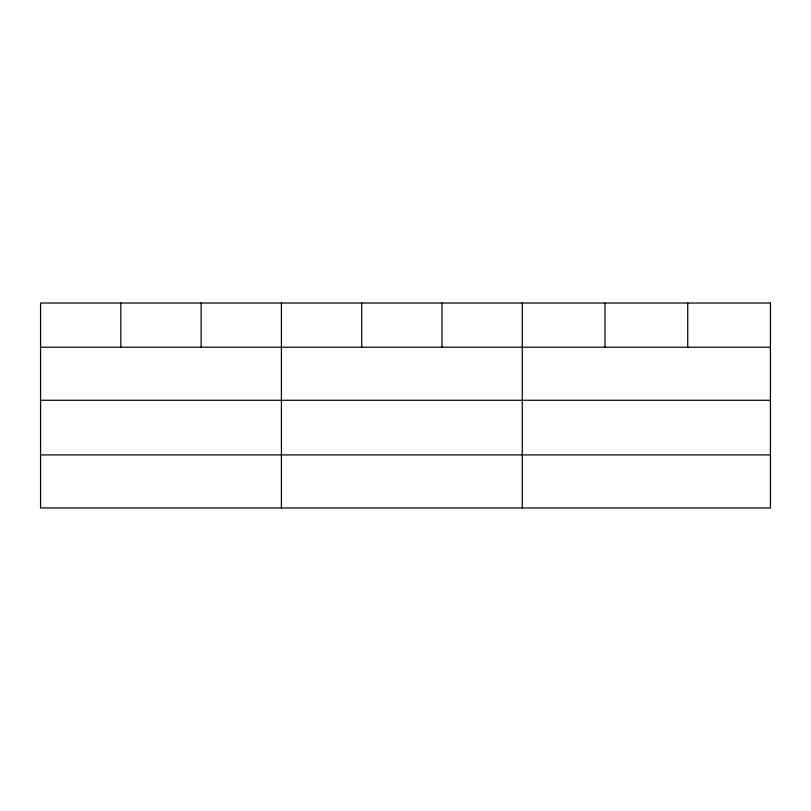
<?xml version="1.0" encoding="UTF-8"?>
<svg xmlns="http://www.w3.org/2000/svg" width="811" height="811" viewBox="0 0 811 811"><rect width="100%" height="100%" fill="white"/><g stroke="black" fill="none" stroke-linecap="round" stroke-linejoin="round"><path stroke-width="1.22" d="M40.55 347.209L770.45 347.209M40.55 400.259L770.45 400.259M40.55 454.91L770.45 454.91M687.728 303.04L687.728 347.209M605.006 303.04L605.006 347.209M522.284 303.04L522.284 507.96M441.995 303.04L441.995 347.209M361.706 303.04L361.706 347.209M281.417 303.04L281.417 507.96M201.128 303.04L201.128 347.209M120.839 303.04L120.839 347.209M770.45 303.04L40.55 303.04L40.55 507.96L770.45 507.96L770.45 303.04"/></g></svg>
